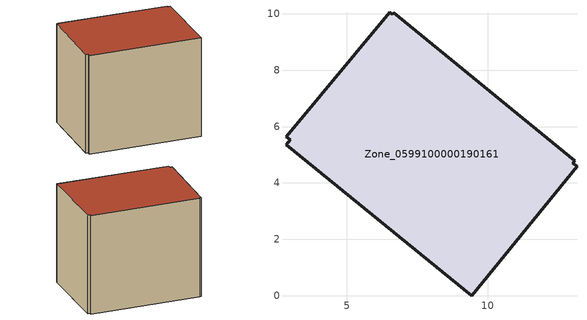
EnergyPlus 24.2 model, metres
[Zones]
Zone_0599100000190161
 floor ground (C_G): 2.85,5.64 6.52,10.05 6.61,9.98 6.65,10.04 13.08,4.79 13.01,4.7 13.16,4.58 9.43,0 2.83,5.35 2.98,5.53 z0
 wall outside (C_F): 2.83,5.35 9.43,0 13.16,4.58 13.01,4.7 13.08,4.79 6.65,10.04 6.61,9.98 6.52,10.05 2.85,5.64 2.98,5.53 2.83,5.35 z0:7.61
 roof outside (C_R): 6.52,10.05 2.85,5.64 2.98,5.53 2.83,5.35 9.43,0 13.16,4.58 13.01,4.7 13.08,4.79 6.65,10.04 6.61,9.98 z7.61
[BUILDING]
Pand.0599100000190161: North Axis=0; Terrain=City; Loads Convergence Tolerance Value=0.04; Temperature Convergence Tolerance Value=0.4; Solar Distribution=FullExterior; Maximum Number of Warmup Days=25; Minimum Number of Warmup Days=1
[Site:Location]
Rotterdam.The.Hague.AP_ZH_NLD Design_Conditions: Latitude=51.96; Longitude=4.45; Time Zone=1; Elevation=-4.5
[SITE:GROUNDTEMPERATURE:BUILDINGSURFACE]
18, 18, 18, 18, 18, 18, 18, 18, 18, 18, 18, 18
[MATERIAL] Thermal Absorptance=0.9; Solar Absorptance=0.7; Visible Absorptance=0.7
Name | Roughness | Thickness | Conductivity | Density | Specific Heat
G.TI.1946-1964 | MediumSmooth | 0.15 | 1 | 540 | 1210
F.TI.1946-1964 | Rough | 0.3 | 0.857143 | 1920 | 840
R.TI.1946-1964 | MediumRough | 0.2 | 0.277778 | 1500 | 1000
[CONSTRUCTION]
C_G: G.TI.1946-1964
C_F: F.TI.1946-1964
C_R: R.TI.1946-1964
[ZONE]
Zone_0599100000190161: Type=1; Multiplier=1; Ceiling Height=Autocalculate; Volume=Autocalculate; Floor Area=autocalculate; Part of Total Floor Area=Yes
[ZONEINFILTRATION:DESIGNFLOWRATE]
Infil_Zone_0599100000190161: Zone or ZoneList or Space or SpaceList=Zone_0599100000190161; Schedule=AlwaysOn; Design Flow Rate Calculation Method=Flow/Area; Flow Rate per Floor Area=0.003; Constant Term Coefficient=1; Temperature Term Coefficient=0; Velocity Term Coefficient=0; Velocity Squared Term Coefficient=0
[HVACTEMPLATE:ZONE:IDEALLOADSAIRSYSTEM]
Zone_0599100000190161: Maximum Heating Supply Air Temperature=50; Minimum Cooling Supply Air Temperature=13; Maximum Heating Supply Air Humidity Ratio=0.0156; Minimum Cooling Supply Air Humidity Ratio=0.0077; Heating Limit=NoLimit; Cooling Limit=NoLimit; Dehumidification Control Type=ConstantSensibleHeatRatio; Cooling Sensible Heat Ratio=0.7; Dehumidification Setpoint=60; Humidification Control Type=None; Humidification Setpoint=30; Outdoor Air Method=None; Outdoor Air Flow Rate per Person=0.00944; Outdoor Air Flow Rate per Zone Floor Area=0; Outdoor Air Flow Rate per Zone=0; Demand Controlled Ventilation Type=None; Outdoor Air Economizer Type=NoEconomizer; Heat Recovery Type=None; Sensible Heat Recovery Effectiveness=0.7; Latent Heat Recovery Effectiveness=0.65
[ZONECONTROL:THERMOSTAT]
ThermostatControl_Zone_0599100000190161: Zone or ZoneList=Zone_0599100000190161; Control Type Schedule=DualSetpointControlType; Control 1=Thermostat_Zone_0599100000190161; Temperature Difference Between Cutout And Setpoint=0
[THERMOSTATSETPOINT:DUALSETPOINT]
Thermostat_Zone_0599100000190161: Heating Setpoint Temperature Schedule=HeatingSetpoint_Zone_0599100000190161; Cooling Setpoint Temperature Schedule=CoolingSetpoint_Zone_0599100000190161
[SCHEDULE:COMPACT]
HeatingSetpoint_Zone_0599100000190161: Through: 12/31, For: AllDays, Until: 24:00, 21
CoolingSetpoint_Zone_0599100000190161: Through: 12/31, For: AllDays, Until: 24:00, 24
DualSetpointControlType: Through: 12/31, For: AllDays, Until: 24:00, 4
AlwaysOn: Through: 12/31, For: AllDays, Until: 24:00, 1
